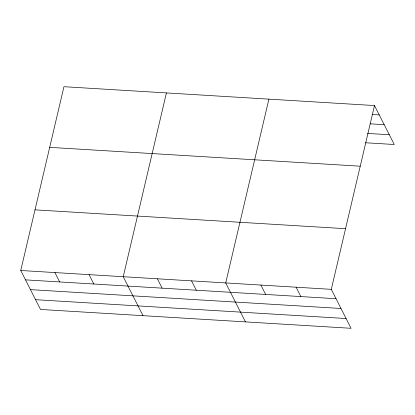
<?xml version="1.0" encoding="UTF-8"?>
<svg xmlns="http://www.w3.org/2000/svg" width="415" height="415" viewBox="0 0 415 415"><rect width="100%" height="100%" fill="white"/><g stroke="black" fill="none" stroke-linecap="round" stroke-linejoin="round"><path stroke-width="0.62" d="M374.491 105.55L331.295 289.343L351.059 328.296L40.509 309.45L20.75 270.497L63.941 86.704L374.491 105.55L394.25 144.503L365.454 142.755M166.42 92.924L123.229 276.717L142.993 315.67M268.904 99.144L225.708 282.937L245.473 321.89M372.203 114.488L379.243 114.919M370.118 123.826L384.191 124.682M367.54 133.417L389.296 134.74M49.691 147.356L360.236 166.202M35.005 209.845L345.55 228.691M20.75 270.497L331.295 289.343M25.502 279.866L336.046 298.712M30.456 289.629L341 308.475M35.56 299.687L346.105 318.533M296.103 287.211L300.854 296.575M260.905 285.074L265.657 294.443M191.548 280.862L196.3 290.23M157.389 278.792L162.141 288.155M89.069 274.642L93.821 284.01M54.91 272.572L59.661 281.941"/></g></svg>
